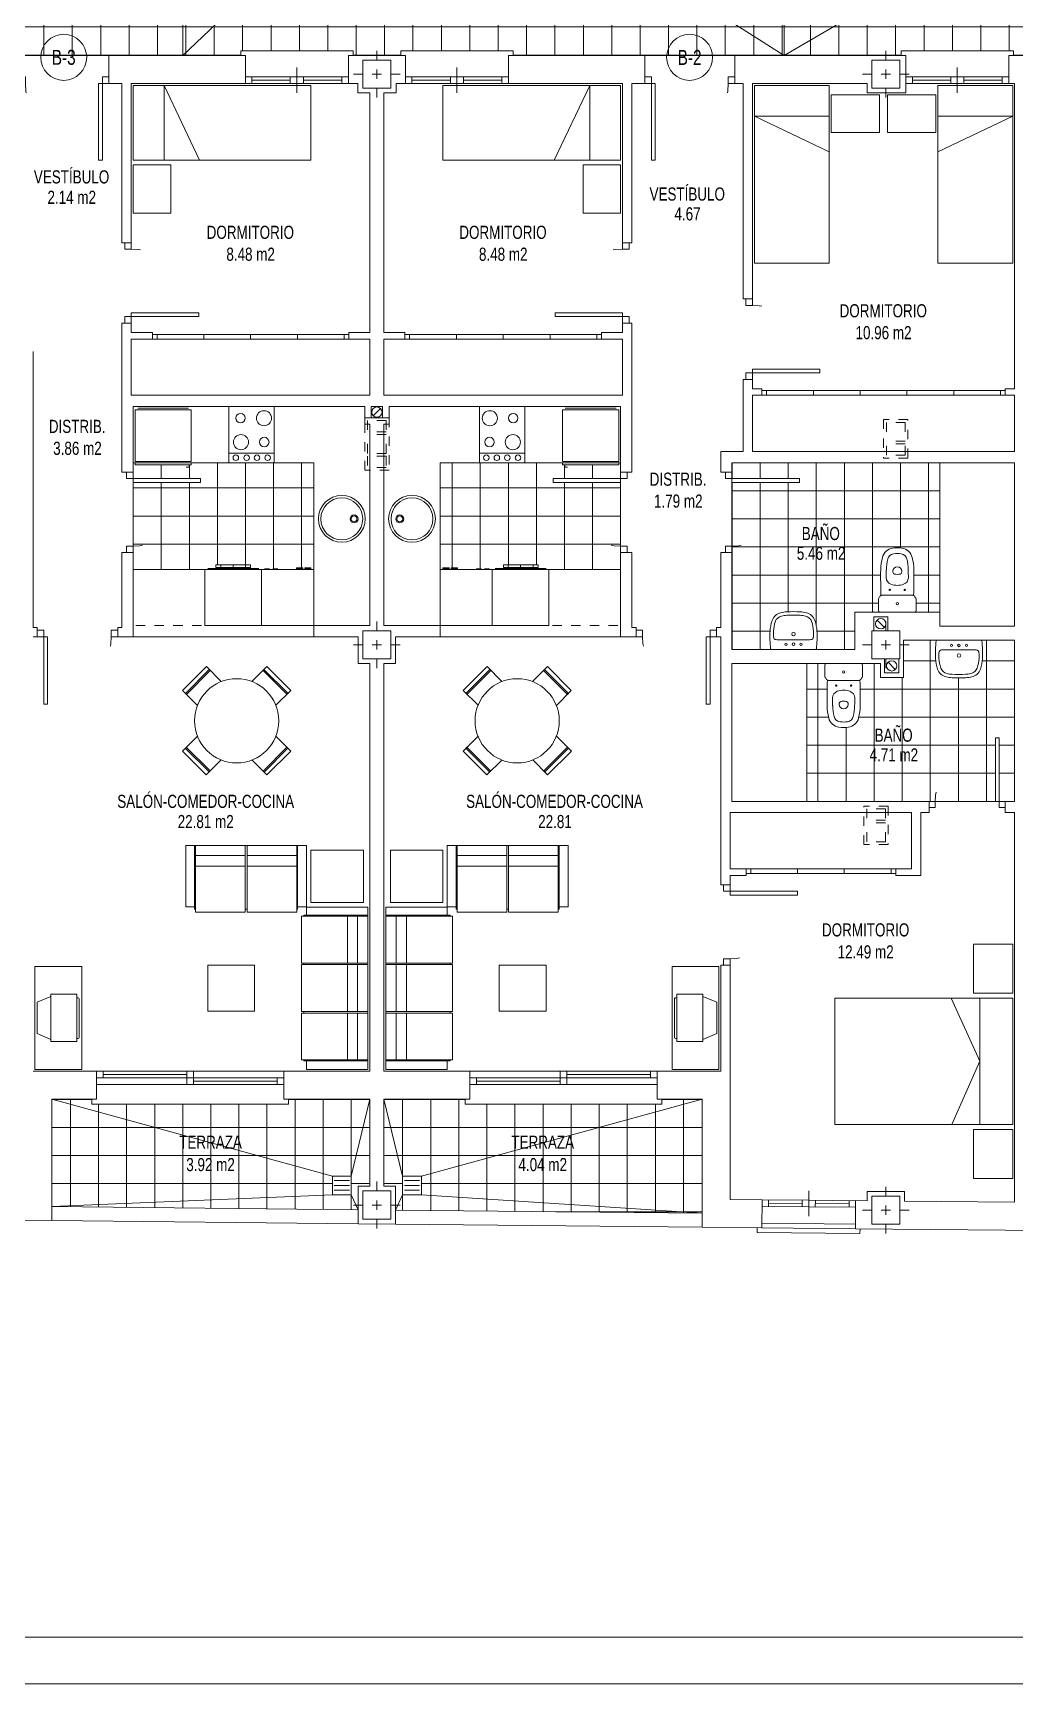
# Model space of a CAD drawing. Header units: millimetres. Extents: x 1426 to 1585, y -58 to 4.
# Drawn here: x 1437.71 to 1448.2, y -57.73 to -40.1 of the extents above; entities that cross this region are included whole.
import ezdxf
from ezdxf.enums import TextEntityAlignment as Align

# ---------------------------------------------------------------- set-up
doc = ezdxf.new("R2010")
doc.units = ezdxf.units.MM
doc.header["$LTSCALE"] = 0.35
for name, pattern in [('DASHDOT', [1, 0.5, -0.25, 0, -0.25]), ('HIDDEN', [0.375, 0.25, -0.125]), ('PUNTOS', [6.35, 0, -6.35])]:
    doc.linetypes.add(name, pattern=pattern)
doc.layers.get('0').update_dxf_attribs({"color": 5, "lineweight": 0})
for name, color, linetype, lineweight in [('BAJANTES', 9, 'Continuous', 0), ('BARRIDO_PUERTA', 251, 'PUNTOS', 0), ('CARPINTERIA', 4, 'Continuous', 0), ('COCINA', 7, 'Continuous', 0), ('ESCALERAS', 7, 'Continuous', 0), ('FORMATO', 7, 'Continuous', 0), ('GRAFISMOS', 8, 'DASHDOT', 0), ('MUEBLES', 7, 'Continuous', 0), ('MUROS', 1, 'Continuous', 0), ('OCULTO', 11, 'HIDDEN', 0), ('PENDIENTES', 250, 'Continuous', 0), ('PILARES', 7, 'Continuous', 0), ('SANITARIOS', 7, 'Continuous', 0), ('SOLERIA', 251, 'Continuous', 0), ('SUMIDEROS', 8, 'Continuous', 0), ('SUPERFICIES', 2, 'Continuous', 0), ('TEXTOS', 3, 'Continuous', 0)]:
    doc.layers.add(name, color=color, linetype=linetype, lineweight=lineweight)
doc.styles.add('SWIS721 Lt', font='swisscl.ttf')

# ---------------------------------------------------------------- blocks, each defined once
blk = doc.blocks.new('SHUNT 41x26 OCULTO')
at = {"layer": 'OCULTO'}
for p, q in [((0, 0.26), (0, 0)), ((0.41, 0.26), (0, 0.26)), ((0.03, 0.23), (0.03, 0.03)), ((0.03, 0.23), (0.23, 0.23)), ((0.23, 0.23), (0.23, 0.03)), ((0.38, 0.23), (0.26, 0.23)), ((0.26, 0.23), (0.26, 0.03)), ((0.38, 0.23), (0.38, 0.03)), ((0.41, 0.26), (0.41, 0)), ((0, 0), (0.41, 0)), ((0.03, 0.03), (0.23, 0.03)), ((0.38, 0.03), (0.26, 0.03))]:
    blk.add_line(p, q, dxfattribs=at)
blk = doc.blocks.new('SHUNT 56x21 OCULTO')
at = {"layer": 'OCULTO'}
for p, q in [((0, 0.26), (0, 0)), ((0.56, 0.26), (0, 0.26)), ((0.15, 0.23), (0.03, 0.23)), ((0.03, 0.23), (0.03, 0.03)), ((0.15, 0.23), (0.15, 0.03)), ((0.18, 0.23), (0.18, 0.03)), ((0.18, 0.23), (0.38, 0.23)), ((0.38, 0.23), (0.38, 0.03)), ((0.53, 0.23), (0.41, 0.23)), ((0.41, 0.23), (0.41, 0.03)), ((0.53, 0.23), (0.53, 0.03)), ((0.56, 0.26), (0.56, 0)), ((0, 0), (0.56, 0)), ((0.15, 0.03), (0.03, 0.03)), ((0.18, 0.03), (0.38, 0.03)), ((0.53, 0.03), (0.41, 0.03))]:
    blk.add_line(p, q, dxfattribs=at)
blk = doc.blocks.new('PILAR 30x30')
at = {"layer": 'GRAFISMOS', "ltscale": 0.5}
for p, q in [((0, 0.25), (0, -0.25)), ((0.25, 0), (-0.25, 0))]:
    blk.add_line(p, q, dxfattribs=at)
at = {"layer": 'PILARES'}
blk.add_lwpolyline([(0.15, -0.15), (0.15, 0.15), (-0.15, 0.15), (-0.15, -0.15)], close=True, dxfattribs=at)
blk = doc.blocks.new('SUMIDERO')
at = {"layer": 'SUMIDEROS'}
for p, q in [((0.1, 0.1), (-0.1, 0.1)), ((-0.1, -0.1), (-0.1, 0.1)), ((0.081, 0.052), (-0.081, 0.052)), ((0.081, 0), (-0.081, 0)), ((0.1, -0.1), (0.1, 0.1)), ((-0.1, -0.1), (0.1, -0.1)), ((0.081, -0.052), (-0.081, -0.052))]:
    blk.add_line(p, q, dxfattribs=at)
blk = doc.blocks.new('S LAVABO1')
at = {"layer": 'SANITARIOS'}
for p, q in [((0.296, 0), (-0.296, 0)), ((-0.207, -0.13), (0.207, -0.13))]:
    blk.add_line(p, q, dxfattribs=at)
for centre, radius in [((-0.1, -0.07), 0.015), ((0, -0.205), 0.023), ((0, -0.07), 0.0175), ((0.1, -0.07), 0.015)]:
    blk.add_circle(centre, radius, dxfattribs=at)
for centre, radius, start, end in [((-0.296, -0.01), 0.01, 90, 173.6262), ((0.296, -0.01), 0.01, 6.3738, 90), ((1.185, -0.175), 1.5, 173.6262, 182.693), ((1.186, -0.221), 1.454, 178.0234, 180.898), ((-0.227, -0.171), 0.04, 95.5937, 179.6995), ((-0.207, -0.38), 0.25, 90, 95.5937), ((0.207, -0.38), 0.25, 84.4063, 90), ((0.227, -0.171), 0.04, 0.3005, 84.4063), ((-1.186, -0.221), 1.454, 359.102, 1.9766), ((-1.185, -0.175), 1.5, 357.307, 6.3738), ((0.186, -0.222), 0.5, 182.693, 199.3406), ((-0.135, -0.335), 0.16, 199.3406, 257.4429), ((0.186, -0.222), 0.454, 182.693, 199.3406), ((-0.135, -0.335), 0.114, 199.3406, 257.4429), ((0.135, -0.335), 0.114, 282.5571, 340.6594), ((0.135, -0.335), 0.16, 282.5571, 340.6594), ((-0.186, -0.222), 0.454, 340.6594, 357.307), ((-0.186, -0.222), 0.5, 340.6594, 357.307), ((-0.061, -0.003), 0.5, 257.4429, 266.4982), ((-0.061, -0.003), 0.454, 257.4429, 266.4982), ((0, 0.995), 1.5, 266.4982, 273.5018), ((0, 0.995), 1.454, 266.4982, 273.5018), ((0.061, -0.003), 0.454, 273.5018, 282.5571), ((0.061, -0.003), 0.5, 273.5018, 282.5571)]:
    blk.add_arc(centre, radius, start, end, dxfattribs=at)
blk = doc.blocks.new('S INODORO1')
at = {"layer": 'SANITARIOS'}
for p, q in [((0.188, 0), (-0.188, 0)), ((-0.2, -0.018), (-0.2, -0.141)), ((-0.192, -0.157), (-0.188, -0.162)), ((0.192, -0.157), (0.188, -0.162)), ((0.2, -0.018), (0.2, -0.141)), ((-0.164, -0.18), (0.164, -0.18)), ((-0.047, -0.437), (-0.047, -0.424)), ((0.047, -0.437), (0.047, -0.424))]:
    blk.add_line(p, q, dxfattribs=at)
blk.add_lwpolyline([(0.118, -0.367, 0.314585), (0.068, -0.297)], format="xyb", dxfattribs=at)
for centre, radius in [((0, -0.09), 0.0135), ((0, -0.09), 0.0135), ((-0.08, -0.236), 0.0075), ((0.08, -0.236), 0.0075)]:
    blk.add_circle(centre, radius, dxfattribs=at)
for centre, radius, start, end in [((0.18, -0.018), 0.02, 0, 65.6901), ((-0.18, -0.018), 0.02, 114.3099, 180), ((-0.181, -0.141), 0.019, 180, 235.0628), ((-0.164, -0.155), 0.025, 196.2152, 246.6224), ((0.164, -0.155), 0.025, 293.3776, 343.7848), ((0.181, -0.141), 0.019, 304.9372, 0), ((5.322, -0.383), 5.5, 177.8638, 180.7095), ((-0.164, -0.155), 0.025, 246.6224, 270), ((-0.043, -0.368), 0.075, 109.984, 179.8352), ((0, -0.485), 0.2, 70.016, 109.984), ((0.164, -0.155), 0.025, 270, 293.3776), ((-5.322, -0.383), 5.5, 359.2905, 2.1362), ((0.373, -0.444), 0.55, 180.7095, 194.5395), ((5.322, -0.383), 5.44, 179.8352, 180.7095), ((0.373, -0.444), 0.49, 180.7095, 194.5395), ((-0.027, -0.424), 0.02, 99.7151, 180), ((0, -0.437), 0.047, 180, 270), ((0, -0.582), 0.18, 80.2849, 99.7151), ((0, -0.437), 0.047, 270, 0), ((0.027, -0.424), 0.02, 0, 80.2849), ((-0.373, -0.444), 0.49, 345.4605, 359.2905), ((-5.322, -0.383), 5.44, 359.2905, 0.1648), ((-0.373, -0.444), 0.55, 345.4605, 359.2905), ((-0.03, -0.549), 0.134, 194.5395, 261.1838), ((-0.03, -0.549), 0.074, 194.5395, 261.1838), ((0, -0.355), 0.33, 261.1838, 278.8162), ((0, -0.355), 0.27, 261.1838, 278.8162), ((0.03, -0.549), 0.074, 278.8162, 345.4605), ((0.03, -0.549), 0.134, 278.8162, 345.4605)]:
    blk.add_arc(centre, radius, start, end, dxfattribs=at)
blk = doc.blocks.new('bajante')
at = {"layer": 'BAJANTES'}
blk.add_line((-0.039, -0.039), (0.039, 0.039), dxfattribs=at)
blk.add_circle((0, 0), 0.055, dxfattribs=at)
blk = doc.blocks.new('A$C1EC020C7')
at = {"layer": 'MUEBLES'}
for p, q in [((0, 0.516), (0.401, 0.516)), ((0, 0), (0, 0.516)), ((0.401, 0.516), (0.401, 0)), ((0, 0), (0.401, 0))]:
    blk.add_line(p, q, dxfattribs=at)
blk = doc.blocks.new('PSO_012A')
at = {"color": 0, "linetype": 'ByBlock'}
for p, q in [((0.681, 0), (-0.681, 0)), ((-0.681, 0), (-0.681, -0.602)), ((-0.581, -0.625), (-0.581, 0)), ((-0.57, 0), (-0.57, -0.652)), ((-0.01, -0.652), (-0.01, 0)), ((0.01, -0.652), (0.01, 0)), ((0.57, 0), (0.57, -0.652)), ((0.581, 0), (0.581, -0.625)), ((0.681, -0.602), (0.681, 0)), ((-0.57, -0.099), (-0.01, -0.099)), ((0.01, -0.099), (0.57, -0.099)), ((-0.01, -0.202), (-0.57, -0.202)), ((0.01, -0.202), (0.57, -0.202)), ((-0.681, -0.602), (-0.581, -0.602)), ((-0.581, -0.625), (-0.574, -0.625)), ((-0.01, -0.625), (0.01, -0.625)), ((0.581, -0.625), (0.57, -0.625)), ((0.581, -0.602), (0.681, -0.602)), ((-0.57, -0.652), (-0.01, -0.652)), ((0.57, -0.652), (0.01, -0.652))]:
    blk.add_line(p, q, dxfattribs=at)
blk = doc.blocks.new('PSO_013A')
at = {"color": 0, "linetype": 'ByBlock'}
for p, q in [((-0.972, -0.602), (-0.972, 0)), ((-0.972, 0), (0.972, 0)), ((-0.873, 0), (-0.873, -0.602)), ((-0.862, -0.652), (-0.862, 0)), ((-0.301, -0.652), (-0.301, 0)), ((-0.282, -0.652), (-0.282, 0)), ((0.278, 0), (0.278, -0.652)), ((0.297, -0.652), (0.297, 0)), ((0.858, 0), (0.858, -0.652)), ((0.869, -0.602), (0.869, 0)), ((0.972, 0), (0.972, -0.602)), ((-0.301, -0.103), (-0.862, -0.103)), ((0.278, -0.103), (-0.282, -0.103)), ((0.858, -0.103), (0.297, -0.103)), ((-0.862, -0.202), (-0.301, -0.202)), ((-0.282, -0.202), (0.278, -0.202)), ((0.297, -0.202), (0.858, -0.202)), ((-0.873, -0.602), (-0.972, -0.602)), ((-0.873, -0.629), (-0.873, -0.606)), ((-0.873, -0.629), (-0.862, -0.629)), ((-0.282, -0.629), (-0.301, -0.629)), ((0.278, -0.629), (0.297, -0.629)), ((0.854, -0.629), (0.869, -0.629)), ((0.972, -0.602), (0.869, -0.602)), ((0.869, -0.629), (0.869, -0.606)), ((-0.301, -0.652), (-0.862, -0.652)), ((0.278, -0.652), (-0.282, -0.652)), ((0.858, -0.652), (0.297, -0.652))]:
    blk.add_line(p, q, dxfattribs=at)
blk = doc.blocks.new('C LAVAVAJILLAS')
at = {"layer": 'SANITARIOS'}
for p, q in [((-0.278, -0.6), (-0.278, 0)), ((-0.278, 0), (0.278, 0)), ((0.278, -0.6), (0.278, 0)), ((0.278, -0.6), (-0.278, -0.6)), ((-0.248, -0.605), (-0.196, -0.605)), ((-0.159, -0.605), (-0.107, -0.605)), ((0.093, -0.605), (0.161, -0.605)), ((0.093, -0.615), (0.093, -0.605)), ((0.161, -0.615), (0.093, -0.615)), ((0.161, -0.615), (0.161, -0.605)), ((0.249, -0.605), (0.182, -0.605)), ((0.182, -0.615), (0.182, -0.605)), ((0.182, -0.615), (0.249, -0.615)), ((0.249, -0.615), (0.249, -0.605))]:
    blk.add_line(p, q, dxfattribs=at)
blk = doc.blocks.new('C LAVADORA')
at = {"layer": 'SANITARIOS'}
for p, q in [((-0.303, 0), (-0.303, -0.6)), ((-0.303, 0), (0.303, 0)), ((0.303, 0), (0.303, -0.6)), ((0.303, -0.6), (-0.303, -0.6)), ((0.272, -0.61), (-0.272, -0.61)), ((-0.187, -0.618), (0.184, -0.618)), ((-0.187, -0.648), (-0.187, -0.618)), ((0.184, -0.648), (-0.187, -0.648)), ((-0.134, -0.618), (-0.134, -0.648)), ((0, -0.618), (0, -0.648)), ((0.131, -0.648), (0.131, -0.618)), ((0.184, -0.618), (0.184, -0.648))]:
    blk.add_line(p, q, dxfattribs=at)
blk.add_lwpolyline([(0.184, -0.648), (-0.187, -0.648), (-0.187, -0.618), (0.184, -0.618), (0.184, -0.648)], dxfattribs=at)
blk = doc.blocks.new('C FRIGORIFICO')
at = {"layer": 'COCINA'}
for p, q in [((0.62, -0.036), (0.02, -0.036)), ((0.02, -0.036), (0.02, -0.586)), ((0.592, -0.017), (0.049, -0.017)), ((0.62, -0.586), (0.62, -0.036)), ((0.02, -0.586), (0.62, -0.586)), ((0.62, -0.6), (0.02, -0.6)), ((0.02, -0.6), (0.02, -0.623)), ((0.02, -0.623), (0.62, -0.623)), ((0.597, -0.647), (0.567, -0.647)), ((0.597, -0.623), (0.597, -0.647)), ((0.62, -0.623), (0.62, -0.6))]:
    blk.add_line(p, q, dxfattribs=at)
blk = doc.blocks.new('C FREGADERO1')
at = {"layer": 'SANITARIOS'}
for centre, radius in [((0, -0.3), 0.25), ((0, -0.3), 0.224), ((0, -0.169), 0.0423), ((0, -0.169), 0.0315)]:
    blk.add_circle(centre, radius, dxfattribs=at)
blk = doc.blocks.new('C COCINA')
at = {"layer": 'COCINA'}
blk.add_line((0.242, -0.499), (-0.242, -0.499), dxfattribs=at)
blk.add_lwpolyline([(0.242, -0.6), (-0.242, -0.6), (-0.242, 0), (0.242, 0)], close=True, dxfattribs=at)
for centre, radius in [((-0.117, -0.124), 0.0504), ((0.133, -0.125), 0.0808), ((-0.113, -0.38), 0.0808), ((0.136, -0.379), 0.0504), ((-0.168, -0.547), 0.0297), ((-0.053, -0.547), 0.0297), ((0.058, -0.547), 0.0297), ((0.171, -0.547), 0.0297)]:
    blk.add_circle(centre, radius, dxfattribs=at)
blk = doc.blocks.new('A$C7B596D43')
at = {"layer": 'MUEBLES'}
for p, q in [((0, 1.499), (0, 1.9)), ((0.516, 1.9), (0, 1.9)), ((0.516, 1.499), (0.516, 1.9)), ((0.564, 1.499), (0.564, 1.9)), ((1.364, 1.9), (0.564, 1.9)), ((1.364, 0), (1.364, 1.9)), ((0, 1.499), (0.516, 1.499)), ((1.364, 1.57), (0.564, 1.57)), ((0.564, 1.19), (1.364, 1.57)), ((0.564, 1.499), (0.564, 0)), ((0.564, 0), (1.364, 0))]:
    blk.add_line(p, q, dxfattribs=at)
blk = doc.blocks.new('M TV')
at = {"layer": 'MUEBLES'}
for p, q in [((-0.252, -0.172), (-0.252, -0.45)), ((0.252, -0.172), (-0.252, -0.172)), ((-0.23, -0.172), (-0.168, -0.023)), ((0.168, -0.023), (-0.168, -0.023)), ((0.23, -0.172), (0.168, -0.023)), ((0.252, -0.45), (0.252, -0.172)), ((0.252, -0.45), (-0.252, -0.45)), ((0.205, -0.474), (-0.209, -0.474)), ((0.215, -0.45), (0.215, -0.464))]:
    blk.add_line(p, q, dxfattribs=at)
blk.add_lwpolyline([(-0.219, -0.464), (-0.219, -0.45)], dxfattribs=at)
for centre, start, end in [((-0.209, -0.464), 180, 270), ((0.205, -0.464), 270, 0)]:
    blk.add_arc(centre, 0.0101, start, end, dxfattribs=at)
blk = doc.blocks.new('M MESA o90')
at = {"layer": 'MUEBLES'}
for p, q in [((-0.18, 0.412), (-0.18, 0.638)), ((-0.18, 0.638), (0.18, 0.638)), ((-0.18, 0.58), (-0.18, 0.594)), ((-0.18, 0.594), (0.18, 0.594)), ((0.18, 0.58), (-0.18, 0.58)), ((0.18, 0.638), (0.18, 0.412)), ((-0.638, -0.178), (-0.638, 0.182)), ((-0.638, 0.182), (-0.412, 0.182)), ((-0.594, -0.178), (-0.594, 0.182)), ((-0.58, 0.182), (-0.58, -0.178)), ((0.638, 0.182), (0.412, 0.182)), ((0.58, 0.182), (0.58, -0.178)), ((0.594, -0.178), (0.594, 0.182)), ((0.638, -0.178), (0.638, 0.182)), ((-0.412, -0.178), (-0.638, -0.178)), ((-0.58, -0.178), (-0.594, -0.178)), ((0.412, -0.178), (0.638, -0.178)), ((0.58, -0.178), (0.594, -0.178)), ((-0.18, -0.638), (-0.18, -0.412)), ((0.18, -0.412), (0.18, -0.638)), ((-0.18, -0.58), (0.18, -0.58)), ((0.18, -0.594), (-0.18, -0.594)), ((0.18, -0.638), (-0.18, -0.638)), ((0.18, -0.58), (0.18, -0.594))]:
    blk.add_line(p, q, dxfattribs=at)
blk.add_circle((0, 0), 0.45, dxfattribs=at)
blk = doc.blocks.new('A$C70ED1BAF')
at = {"layer": 'MUEBLES'}
for p, q in [((0, 2.504), (0.42, 2.504)), ((0, 1.979), (0, 2.504)), ((0.42, 2.504), (0.42, 2.451)), ((0.42, 2.031), (0.42, 2.451)), ((0.053, 1.979), (0, 1.979)), ((0.42, 1.979), (0.053, 1.979)), ((0.42, 2.031), (0.42, 1.979)), ((0.053, 1.926), (0, 1.926)), ((0, 0.576), (0, 1.926)), ((0.053, 1.926), (1.9, 1.926)), ((0.352, 1.251), (0.651, 1.926)), ((0.352, 1.926), (0.352, 0.576)), ((1.9, 1.926), (1.9, 0.576)), ((0.656, 0.576), (0.352, 1.251)), ((0.053, 0.576), (0, 0.576)), ((1.9, 0.576), (0.053, 0.576)), ((0.053, 0.525), (0, 0.525)), ((0, 0), (0, 0.525)), ((0.053, 0.525), (0.42, 0.525)), ((0.42, 0.525), (0.42, 0.473)), ((0.42, 0.053), (0.42, 0.473)), ((0.42, 0), (0, 0)), ((0.42, 0.053), (0.42, 0))]:
    blk.add_line(p, q, dxfattribs=at)
blk = doc.blocks.new('A$C4B203B6D')
at = {"layer": 'MUEBLES'}
for p, q in [((1.499, 0.8), (0, 0.8)), ((0, 0.8), (0, 0)), ((1.19, 0.8), (1.57, 0)), ((1.499, 0.8), (1.9, 0.8)), ((1.57, 0), (1.57, 0.8)), ((1.9, 0), (1.9, 0.8)), ((0, 0), (1.9, 0))]:
    blk.add_line(p, q, dxfattribs=at)
blk = doc.blocks.new('C P072')
at = {"layer": 'BARRIDO_PUERTA'}
blk.add_arc((0.068, -0.001), 0.722, 0.0689, 86.658, dxfattribs=at)
at = {"layer": 'CARPINTERIA'}
for p, q in [((0.07, 0.72), (0.11, 0.72)), ((0.07, 0), (0.07, 0.72)), ((0.11, 0.72), (0.11, 0)), ((0, 0), (0.07, 0)), ((0.11, 0), (0.07, 0)), ((0.07, 0), (0.07, -0.07)), ((0.79, 0), (0.79, -0.07)), ((0.86, 0), (0.79, 0)), ((0.07, -0.07), (0, -0.07)), ((0.79, -0.07), (0.86, -0.07))]:
    blk.add_line(p, q, dxfattribs=at)
blk = doc.blocks.new('C VC200')
at = {"layer": 'CARPINTERIA'}
for p, q in [((2, 0), (0, 0)), ((0.07, 0), (0.07, -0.07)), ((0.965, 0), (0.965, -0.14)), ((1.035, 0), (1.035, -0.14)), ((2, -0.07), (0, -0.07)), ((2, -0.14), (0, -0.14)), ((0.965, -0.035), (0.07, -0.035)), ((1.93, -0.105), (1.035, -0.105)), ((1.93, -0.07), (1.93, -0.14)), ((-0.05, -0.35), (-0.05, -0.3)), ((2.05, -0.35), (-0.05, -0.35)), ((2.05, -0.3), (2.05, -0.35))]:
    blk.add_line(p, q, dxfattribs=at)
blk = doc.blocks.new('C P082')
at = {"layer": 'BARRIDO_PUERTA'}
blk.add_arc((0.07, 0), 0.82, 0, 87.204, dxfattribs=at)
at = {"layer": 'CARPINTERIA'}
for p, q in [((0.07, 0.819), (0.11, 0.819)), ((0.07, 0), (0.07, 0.819)), ((0.11, 0.819), (0.11, 0)), ((0, 0), (0.07, 0)), ((0.11, 0), (0.07, 0)), ((0.07, 0), (0.07, -0.07)), ((0.89, 0), (0.89, -0.07)), ((0.96, 0), (0.89, 0)), ((0.07, -0.07), (0, -0.07)), ((0.89, -0.07), (0.96, -0.07))]:
    blk.add_line(p, q, dxfattribs=at)
blk = doc.blocks.new('C VA100')
at = {"layer": 'CARPINTERIA'}
for p, q in [((0.5, 0), (0, 0)), ((0.07, 0), (0.07, -0.07)), ((0.43, 0), (0.43, -0.07)), ((0.5, -0.17), (0.5, 0.1)), ((1, 0), (0.5, 0)), ((0.57, 0), (0.57, -0.07)), ((0.93, 0), (0.93, -0.07)), ((0.5, -0.07), (0, -0.07)), ((0.43, -0.035), (0.07, -0.035)), ((1, -0.07), (0.5, -0.07)), ((0.93, -0.035), (0.57, -0.035)), ((-0.05, -0.35), (-0.05, -0.3)), ((1.05, -0.35), (-0.05, -0.35)), ((1.05, -0.3), (1.05, -0.35))]:
    blk.add_line(p, q, dxfattribs=at)
blk = doc.blocks.new('ARMARIO 4H')
at = {"layer": 'CARPINTERIA'}
for p, q in [((0, 0.05), (2.1, 0.05)), ((0, 0), (2.1, 0)), ((0.05, 0.05), (0.05, 0)), ((0.55, 0.05), (0.55, 0)), ((1.05, 0.05), (1.05, 0)), ((1.55, 0.05), (1.55, 0)), ((2.05, 0.05), (2.05, 0))]:
    blk.add_line(p, q, dxfattribs=at)
blk = doc.blocks.new('ARMARIO 5H')
at = {"layer": 'CARPINTERIA'}
for p, q in [((0, 0.05), (2.6, 0.05)), ((0, 0), (2.6, 0)), ((0.05, 0.05), (0.05, 0)), ((0.55, 0.05), (0.55, 0)), ((1.05, 0.05), (1.05, 0)), ((1.55, 0.05), (1.55, 0)), ((2.05, 0.05), (2.05, 0)), ((2.55, 0.05), (2.55, 0))]:
    blk.add_line(p, q, dxfattribs=at)
blk = doc.blocks.new('ARMARIO 3H')
at = {"layer": 'CARPINTERIA'}
for p, q in [((0, 0.05), (1.6, 0.05)), ((0, 0), (1.6, 0)), ((0.05, 0.05), (0.05, 0)), ((0.55, 0.05), (0.55, 0)), ((1.05, 0.05), (1.05, 0)), ((1.55, 0.05), (1.55, 0))]:
    blk.add_line(p, q, dxfattribs=at)
blk = doc.blocks.new('A$C26967853')
at = {"layer": 'CARPINTERIA'}
for p, q in [((1.2, 0.45), (0, 0.45)), ((0, 0.45), (0, 0.4)), ((1.2, 0.4), (1.2, 0.45)), ((0.6, 0.27), (0.6, 0)), ((0.6, 0.17), (0.05, 0.17)), ((0.6, 0.1), (0.05, 0.1)), ((0.12, 0.1), (0.12, 0.17)), ((0.53, 0.135), (0.12, 0.135)), ((0.53, 0.1), (0.53, 0.17)), ((1.15, 0.17), (0.6, 0.17)), ((1.15, 0.1), (0.6, 0.1)), ((0.67, 0.1), (0.67, 0.17)), ((1.08, 0.135), (0.67, 0.135)), ((1.08, 0.1), (1.08, 0.17))]:
    blk.add_line(p, q, dxfattribs=at)

msp = doc.modelspace()

# ---------------------------------------------------------------- hatches: boundary and pattern name
at = {"layer": 'SOLERIA'}
h = msp.add_hatch(dxfattribs=at)
h.set_pattern_fill('ANSI37', color=256, scale=2.4267, angle=45, style=0)
h.set_pattern_definition([(90, (1449.35593, -40.63548), (-0.3033375, 6e-17), []), (180, (1449.35593, -40.63548), (-6e-17, -0.3033375), [])])
h.paths.add_polyline_path([(1434.543, -39.135), (1439.912, -39.135), (1439.912, -38.585), (1440.312, -38.585), (1440.312, -36.485), (1443.912, -36.485), (1443.912, -37.945), (1445.962, -37.945), (1445.962, -36.085), (1447.612, -36.085), (1447.612, -36.485), (1453.419, -36.485), (1453.419, -36.085), (1453.589, -36.085), (1453.589, -36.575), (1453.629, -36.575), (1453.629, -36.085), (1454.799, -36.085), (1454.799, -36.575), (1454.839, -36.575), (1454.839, -36.085), (1455.689, -36.085), (1455.689, -36.485), (1457.963, -36.485), (1457.963, -38.585), (1459.513, -38.585), (1459.513, -39.045), (1460.613, -39.045), (1460.613, -36.485), (1464.213, -36.485), (1464.213, -38.585), (1464.613, -38.585), (1464.613, -39.135), (1468.525, -39.135), (1468.525, -40.335), (1468.285, -40.335), (1468.285, -40.285), (1467.385, -40.285), (1467.385, -40.335), (1464.593, -40.335), (1464.593, -40.285), (1463.393, -40.285), (1463.393, -40.335), (1462.882, -40.335), (1462.882, -40.285), (1461.682, -40.285), (1461.682, -40.335), (1457.536, -40.335), (1457.536, -40.285), (1456.336, -40.285), (1456.336, -40.335), (1453.718, -40.335), (1453.718, -40.285), (1452.518, -40.285), (1452.518, -40.335), (1452.007, -40.335), (1452.007, -40.285), (1450.807, -40.285), (1450.807, -40.335), (1450.212, -40.335), (1450.212, -40.565), (1450.142, -40.565), (1450.142, -40.635), (1448.57, -40.635), (1448.57, -40.565), (1448.5, -40.565), (1448.5, -40.335), (1448.188, -40.335), (1448.188, -40.285), (1446.988, -40.285), (1446.988, -40.335), (1442.842, -40.335), (1442.842, -40.285), (1441.642, -40.285), (1441.642, -40.335), (1441.132, -40.335), (1441.132, -40.285), (1439.932, -40.285), (1439.932, -40.335), (1437.14, -40.335), (1437.14, -40.285), (1436.24, -40.285), (1436.24, -40.335), (1434.543, -40.335)])
h.paths.add_polyline_path([(1448.562, -37.135), (1455.963, -37.135), (1455.963, -38.685), (1448.562, -38.685)], flags=16)
h.paths.add_polyline_path([(1441.212, -37.135), (1442.912, -37.135), (1442.912, -38.535), (1441.212, -38.535)], flags=16)
h.paths.add_polyline_path([(1461.613, -37.135), (1463.313, -37.135), (1463.313, -38.535), (1461.613, -38.535)], flags=16)
h = msp.add_hatch(dxfattribs=at)
h.set_pattern_fill('ANSI37', color=256, scale=2.4, angle=45, style=0)
h.set_pattern_definition([(90, (1438.78306, -45.25464), (-0.3, 6e-17), []), (180, (1438.78306, -45.25464), (-6e-17, -0.3), [])])
h.paths.add_polyline_path([(1440.712, -44.685), (1439.403, -44.685), (1439.403, -44.708), (1438.803, -44.708), (1438.803, -44.685), (1438.783, -44.685), (1438.783, -44.785), (1438.783, -44.785), (1438.783, -44.855), (1439.503, -44.855), (1439.503, -44.895, -0.396883), (1438.783, -45.575), (1438.783, -45.645), (1438.783, -45.645), (1438.783, -45.824), (1440.712, -45.824)])
h.paths.add_polyline_path([(1440.037, -45.776), (1440.037, -45.806), (1439.666, -45.806), (1439.666, -45.776)], flags=16)
h.paths.add_polyline_path([(1440.527, -45.809), (1440.594, -45.809), (1440.594, -45.818), (1440.527, -45.818)], flags=16)
h.paths.add_polyline_path([(1440.616, -45.809), (1440.683, -45.809), (1440.683, -45.818), (1440.616, -45.818)], flags=16)
h.paths.add_polyline_path([(1439.503, -44.895), (1438.783, -44.895), (1438.783, -45.575, 0.396883)], flags=17)
h = msp.add_hatch(dxfattribs=at)
h.set_pattern_fill('ANSI37', color=256, scale=2.4, angle=45, style=0)
h.set_pattern_definition([(90, (1443.99145, -45.25464), (0.3, 6e-17), []), (7e-15, (1443.99145, -45.25464), (6e-17, -0.3), [])])
h.paths.add_polyline_path([(1442.062, -44.685), (1443.372, -44.685), (1443.372, -44.708), (1443.972, -44.708), (1443.972, -44.685), (1443.991, -44.685), (1443.991, -44.785), (1443.991, -44.785), (1443.991, -44.855), (1443.271, -44.855), (1443.271, -44.895, 0.396883), (1443.991, -45.575), (1443.991, -45.645), (1443.991, -45.645), (1443.991, -45.824), (1442.062, -45.824)])
h.paths.add_polyline_path([(1442.738, -45.776), (1442.738, -45.806), (1443.108, -45.806), (1443.108, -45.776)], flags=16)
h.paths.add_polyline_path([(1442.248, -45.809), (1442.18, -45.809), (1442.18, -45.818), (1442.248, -45.818)], flags=16)
h.paths.add_polyline_path([(1442.159, -45.809), (1442.092, -45.809), (1442.092, -45.818), (1442.159, -45.818)], flags=16)
h.paths.add_polyline_path([(1443.271, -44.895), (1443.991, -44.895), (1443.991, -45.575, -0.396883)], flags=17)
h = msp.add_hatch(dxfattribs=at)
h.set_pattern_fill('ANSI37', color=256, scale=2.4, angle=45, style=0)
h.set_pattern_definition([(90, (1445.18144, -44.68547), (-0.3, 6e-17), []), (180, (1445.18144, -44.68547), (-6e-17, -0.3), [])])
h.paths.add_polyline_path([(1447.4, -44.685), (1445.181, -44.685), (1445.181, -44.785), (1445.181, -44.855), (1445.901, -44.855), (1445.901, -44.895, -0.396883), (1445.181, -45.575), (1445.181, -45.645), (1445.181, -46.68), (1445.601, -46.68, -0.381994), (1445.593, -46.673, -0.039582), (1445.587, -46.483, -0.072767), (1445.609, -46.369, -0.259094), (1445.702, -46.287, -0.039532), (1445.765, -46.278, -0.030568), (1445.911, -46.278, -0.039532), (1445.974, -46.287, -0.259094), (1446.067, -46.369, -0.072767), (1446.089, -46.483, -0.039582), (1446.083, -46.673, -0.381994), (1446.075, -46.68), (1446.495, -46.68), (1446.495, -46.28), (1446.759, -46.28, -0.294743), (1446.747, -46.261), (1446.747, -46.139, -0.244989), (1446.755, -46.123), (1446.759, -46.118, -0.223559), (1446.773, -46.102, -0.012417), (1446.77, -45.829, -0.060418), (1446.787, -45.697, -0.299274), (1446.897, -45.599, -0.077088), (1446.998, -45.599, -0.299274), (1447.107, -45.697, -0.060418), (1447.124, -45.829, -0.012417), (1447.121, -46.102, -0.223559), (1447.135, -46.118), (1447.139, -46.123, -0.244989), (1447.147, -46.139), (1447.147, -46.261, -0.294743), (1447.135, -46.28), (1447.4, -46.28)])
h.paths.add_polyline_path([(1445.901, -44.895), (1445.181, -44.895), (1445.181, -45.575, 0.396883)], flags=17)
h = msp.add_hatch(dxfattribs=at)
h.set_pattern_fill('ANSI37', color=256, scale=2.4, angle=45, style=0)
h.set_pattern_definition([(90, (1448.1996, -48.30308), (-0.3, 6e-17), []), (180, (1448.1996, -48.30308), (-6e-17, -0.3), [])])
h.paths.add_polyline_path([(1447.996, -47.622), (1448.033, -47.622), (1448.033, -48.303), (1448.1, -48.303), (1448.2, -48.303), (1448.2, -46.58), (1447.843, -46.58, -0.381994), (1447.851, -46.587, -0.039582), (1447.857, -46.776, -0.072767), (1447.835, -46.89, -0.259094), (1447.742, -46.973, -0.039532), (1447.679, -46.981, -0.030568), (1447.533, -46.981, -0.039532), (1447.47, -46.973, -0.259094), (1447.377, -46.89, -0.072767), (1447.355, -46.776, -0.039582), (1447.361, -46.587, -0.381994), (1447.369, -46.58), (1447.012, -46.58), (1447.012, -46.98), (1446.767, -46.98), (1446.767, -46.83), (1446.563, -46.83, -0.294743), (1446.574, -46.848), (1446.574, -46.971, -0.244989), (1446.566, -46.986), (1446.562, -46.992, -0.223559), (1446.548, -47.008, -0.012417), (1446.552, -47.281, -0.060418), (1446.534, -47.412, -0.299274), (1446.425, -47.511, -0.077088), (1446.324, -47.511, -0.299274), (1446.215, -47.412, -0.060418), (1446.197, -47.281, -0.012417), (1446.2, -47.008, -0.223559), (1446.186, -46.992), (1446.182, -46.986, -0.244989), (1446.174, -46.971), (1446.174, -46.848, -0.294743), (1446.186, -46.83), (1445.981, -46.83), (1445.981, -48.303), (1446.75, -48.303), (1447.286, -48.303), (1447.353, -48.303, -0.396883)])
h.paths.add_polyline_path([(1447.996, -47.622, 0.396883), (1447.353, -48.303), (1447.996, -48.303)])
at = {"layer": 'SOLERIA', "linetype": 'Continuous'}
h = msp.add_hatch(dxfattribs=at)
h.set_pattern_fill('ANSI37', color=256, scale=2.4, angle=45, style=0)
h.set_pattern_definition([(90, (1439.61265, -51.48546), (-0.3, 6e-17), []), (180, (1439.61265, -51.48546), (-6e-17, -0.3), [])])
h.paths.add_polyline_path([(1441.312, -51.485), (1441.112, -52.304), (1441.112, -52.504), (1441.164, -52.614), (1441.187, -52.614), (1441.187, -52.414), (1441.312, -52.414)])
h.paths.add_polyline_path([(1441.312, -51.485), (1440.443, -51.485), (1440.443, -51.535), (1438.343, -51.535), (1438.343, -51.485), (1437.913, -51.485), (1440.912, -52.304), (1441.112, -52.304)])
h.paths.add_polyline_path([(1440.912, -52.304), (1437.913, -51.485), (1437.913, -52.631), (1440.912, -52.504)])
h.paths.add_polyline_path([(1441.112, -52.504), (1440.912, -52.504), (1437.913, -52.631), (1441.187, -52.664)])
h = msp.add_hatch(dxfattribs=at)
h.set_pattern_fill('ANSI37', color=256, scale=2.4, angle=45, style=0)
h.set_pattern_definition([(90, (1443.16185, -51.48546), (-0.3, 6e-17), []), (180, (1443.16185, -51.48546), (-6e-17, -0.3), [])])
h.paths.add_polyline_path([(1444.861, -51.485), (1441.862, -52.304), (1441.862, -52.504), (1444.861, -52.701)])
h.paths.add_polyline_path([(1441.862, -52.504), (1441.662, -52.504), (1441.587, -52.668), (1444.861, -52.701)])
h.paths.add_polyline_path([(1441.462, -51.485), (1441.462, -52.414), (1441.587, -52.414), (1441.587, -52.614), (1441.612, -52.614), (1441.662, -52.504), (1441.662, -52.304)])
h.paths.add_polyline_path([(1444.861, -51.485), (1444.431, -51.485), (1444.431, -51.535), (1442.331, -51.535), (1442.331, -51.485), (1441.462, -51.485), (1441.662, -52.304), (1441.862, -52.304)])

# ---------------------------------------------------------------- linework, layer by layer
at = {"layer": 'COCINA'}
for p, q in [((1438.783, -44.685), (1440.712, -44.685)), ((1440.712, -44.685), (1440.712, -45.824)), ((1442.062, -44.685), (1442.062, -45.824)), ((1443.991, -44.685), (1442.062, -44.685)), ((1438.783, -45.824), (1440.712, -45.824)), ((1439.55, -46.424), (1439.55, -45.824)), ((1443.991, -45.824), (1442.062, -45.824)), ((1443.224, -46.424), (1443.224, -45.824))]:
    msp.add_line(p, q, dxfattribs=at)
at = {"layer": 'ESCALERAS'}
for p, q in [((1441.327, -44.085), (1441.327, -44.205)), ((1441.447, -44.085), (1441.447, -44.205)), ((1440.712, -46.544), (1438.783, -46.544)), ((1442.062, -46.544), (1443.991, -46.544)), ((1441.187, -52.664), (1437.913, -52.631)), ((1444.861, -52.701), (1441.587, -52.668)), ((1441.187, -52.814), (1437.913, -52.781)), ((1444.861, -52.851), (1441.587, -52.818)), ((1445.499, -52.858), (1446.499, -52.868)), ((1445.5, -52.808), (1446.5, -52.818))]:
    msp.add_line(p, q, dxfattribs=at)
at = {"layer": 'ESCALERAS', "lineweight": 0}
for p, q in [((1441.447, -44.085), (1441.327, -44.085)), ((1441.447, -44.205), (1441.327, -44.205))]:
    msp.add_line(p, q, dxfattribs=at)
at = {"layer": 'ESCALERAS'}
for points in [[(1446.695, -46.33), (1446.695, -46.48), (1446.845, -46.48), (1446.845, -46.33)], [(1446.812, -46.78), (1446.812, -46.93), (1446.962, -46.93), (1446.962, -46.78)]]:
    msp.add_lwpolyline(points, close=True, dxfattribs=at)
at = {"layer": 'FORMATO'}
msp.add_lwpolyline([(1478.459, -28.03), (1478.459, -57.73), (1425.959, -57.73), (1425.959, -28.03)], close=True, dxfattribs=at)
at = {"layer": 'FORMATO', "color": 1}
msp.add_lwpolyline([(1477.959, -28.53), (1477.959, -57.23), (1426.459, -57.23), (1426.459, -28.53)], close=True, dxfattribs=at)
at = {"layer": 'MUEBLES'}
for points in [[(1440.683, -49.382), (1440.683, -48.822), (1441.244, -48.822), (1441.244, -49.382)], [(1442.091, -49.382), (1442.091, -48.822), (1441.531, -48.822), (1441.531, -49.382)], [(1438.233, -50.065), (1437.733, -50.065), (1437.733, -51.165), (1438.233, -51.165)], [(1440.081, -50.051), (1439.581, -50.051), (1439.581, -50.542), (1440.081, -50.542)], [(1442.694, -50.051), (1443.194, -50.051), (1443.194, -50.542), (1442.694, -50.542)], [(1444.541, -50.065), (1445.041, -50.065), (1445.041, -51.165), (1444.541, -51.165)]]:
    msp.add_lwpolyline(points, close=True, dxfattribs=at)
at = {"layer": 'MUROS', "lineweight": 0}
for p, q in [((1438.524, -40.335), (1439.982, -40.335)), ((1438.524, -40.635), (1438.524, -40.335)), ((1441.082, -40.335), (1441.692, -40.335)), ((1444.251, -40.335), (1442.792, -40.335)), ((1444.251, -40.635), (1444.251, -40.335)), ((1445.211, -40.335), (1447.038, -40.335)), ((1447.038, -40.735), (1447.038, -40.335)), ((1448.138, -40.335), (1448.5, -40.335)), ((1448.138, -40.635), (1448.138, -40.335)), ((1438.663, -40.635), (1438.524, -40.635)), ((1438.663, -40.635), (1438.663, -42.335)), ((1439.982, -40.635), (1438.763, -40.635)), ((1438.763, -40.635), (1438.763, -42.335)), ((1441.082, -40.635), (1441.183, -40.635)), ((1441.183, -40.735), (1441.312, -40.735)), ((1441.312, -40.735), (1441.312, -43.295)), ((1441.592, -40.735), (1441.462, -40.735)), ((1441.462, -40.735), (1441.462, -43.295)), ((1441.692, -40.635), (1441.592, -40.635)), ((1442.792, -40.635), (1444.011, -40.635)), ((1444.011, -40.635), (1444.011, -42.335)), ((1444.111, -40.635), (1444.251, -40.635)), ((1444.111, -40.635), (1444.111, -42.335)), ((1445.211, -40.635), (1445.3, -40.635)), ((1445.3, -40.635), (1445.3, -42.935)), ((1445.4, -40.635), (1445.4, -42.935)), ((1445.4, -40.635), (1446.625, -40.635)), ((1446.625, -40.635), (1446.625, -40.735)), ((1446.625, -40.735), (1447.038, -40.735)), ((1448.138, -40.635), (1448.2, -40.635)), ((1448.2, -40.635), (1448.2, -43.895)), ((1438.663, -43.195), (1438.663, -44.785)), ((1438.763, -43.195), (1438.763, -43.295)), ((1444.011, -43.195), (1444.011, -43.295)), ((1444.111, -43.195), (1444.111, -44.785)), ((1438.988, -43.295), (1438.763, -43.295)), ((1438.988, -43.365), (1438.763, -43.365)), ((1438.763, -43.365), (1438.763, -43.965)), ((1438.988, -43.365), (1438.988, -43.295)), ((1441.088, -43.365), (1441.088, -43.295)), ((1441.088, -43.295), (1441.312, -43.295)), ((1441.088, -43.365), (1441.312, -43.365)), ((1441.312, -43.365), (1441.312, -43.965)), ((1441.687, -43.295), (1441.462, -43.295)), ((1441.687, -43.365), (1441.462, -43.365)), ((1441.462, -43.365), (1441.462, -43.965)), ((1441.687, -43.365), (1441.687, -43.295)), ((1443.787, -43.365), (1443.787, -43.295)), ((1443.787, -43.295), (1444.011, -43.295)), ((1443.787, -43.365), (1444.011, -43.365)), ((1444.011, -43.365), (1444.011, -43.965)), ((1437.713, -46.444), (1437.713, -43.497)), ((1445.3, -43.795), (1445.3, -44.565)), ((1445.4, -43.795), (1445.4, -43.895)), ((1445.5, -43.895), (1445.4, -43.895)), ((1445.5, -43.965), (1445.5, -43.895)), ((1448.1, -43.965), (1448.1, -43.895)), ((1448.1, -43.895), (1448.2, -43.895)), ((1438.763, -43.965), (1441.312, -43.965)), ((1438.783, -44.085), (1438.783, -44.785)), ((1438.783, -44.085), (1441.257, -44.085)), ((1444.011, -43.965), (1441.462, -43.965)), ((1443.991, -44.085), (1441.517, -44.085)), ((1443.991, -44.085), (1443.991, -44.785)), ((1445.5, -43.965), (1445.4, -43.965)), ((1445.4, -43.965), (1445.4, -44.565)), ((1448.1, -43.965), (1448.2, -43.965)), ((1448.2, -43.965), (1448.2, -44.565)), ((1441.312, -44.275), (1441.312, -46.424)), ((1441.462, -44.275), (1441.462, -46.424)), ((1445.061, -44.565), (1445.061, -44.785)), ((1445.061, -44.565), (1445.3, -44.565)), ((1445.4, -44.565), (1448.2, -44.565)), ((1445.181, -44.685), (1445.181, -44.785)), ((1445.181, -44.685), (1448.2, -44.685)), ((1448.2, -44.685), (1448.2, -46.43)), ((1438.663, -45.645), (1438.663, -46.444)), ((1438.783, -45.645), (1438.783, -46.544)), ((1443.991, -45.645), (1443.991, -46.544)), ((1444.111, -45.645), (1444.111, -46.444)), ((1445.061, -45.645), (1445.061, -46.444)), ((1445.181, -45.645), (1445.181, -46.68)), ((1437.758, -46.444), (1437.713, -46.444)), ((1437.758, -46.544), (1437.713, -46.544)), ((1437.758, -46.544), (1437.758, -46.444)), ((1438.618, -46.544), (1438.618, -46.444)), ((1438.663, -46.444), (1438.618, -46.444)), ((1440.712, -46.424), (1440.712, -46.544)), ((1440.712, -46.424), (1441.312, -46.424)), ((1440.712, -46.544), (1441.187, -46.544)), ((1442.062, -46.424), (1441.462, -46.424)), ((1442.062, -46.544), (1441.587, -46.544)), ((1442.062, -46.424), (1442.062, -46.544)), ((1444.111, -46.444), (1444.156, -46.444)), ((1444.156, -46.544), (1444.156, -46.444)), ((1445.016, -46.444), (1445.061, -46.444)), ((1445.016, -46.544), (1445.016, -46.444)), ((1445.016, -46.544), (1445.061, -46.544)), ((1445.061, -46.544), (1445.061, -48.423)), ((1448.2, -46.58), (1448.2, -48.303)), ((1441.312, -46.83), (1441.312, -51.185)), ((1441.462, -46.83), (1441.462, -51.185)), ((1445.181, -46.83), (1445.181, -48.303)), ((1447.286, -48.303), (1445.181, -48.303)), ((1446.75, -48.303), (1445.181, -48.303)), ((1448.2, -48.303), (1448.1, -48.303)), ((1445.061, -48.423), (1445.061, -49.193)), ((1447.1, -48.423), (1445.161, -48.423)), ((1445.161, -48.423), (1445.161, -49.023)), ((1447.286, -48.423), (1447.2, -48.423)), ((1448.2, -48.423), (1448.1, -48.423)), ((1448.2, -48.423), (1448.2, -52.584)), ((1445.161, -49.093), (1445.331, -49.093)), ((1445.161, -49.093), (1445.161, -49.193)), ((1447.2, -49.093), (1446.931, -49.093)), ((1445.061, -50.053), (1445.061, -51.185)), ((1445.161, -52.554), (1445.161, -50.053)), ((1437.913, -52.781), (1437.913, -51.485)), ((1445.161, -52.554), (1445.502, -52.558)), ((1445.499, -52.857), (1445.502, -52.558)), ((1446.499, -52.867), (1446.502, -52.567)), ((1446.625, -52.568), (1446.502, -52.567)), ((1448.2, -52.584), (1447.025, -52.572)), ((1437.913, -52.781), (1437.274, -52.774)), ((1445.499, -52.857), (1444.861, -52.851)), ((1448.5, -52.887), (1446.499, -52.867))]:
    msp.add_line(p, q, dxfattribs=at)
at = {"layer": 'MUROS'}
for p, q in [((1439.982, -40.635), (1439.982, -40.335)), ((1441.082, -40.635), (1441.082, -40.335)), ((1441.692, -40.635), (1441.692, -40.335)), ((1442.792, -40.635), (1442.792, -40.335)), ((1445.211, -40.335), (1445.211, -40.635)), ((1441.183, -40.735), (1441.183, -40.635)), ((1441.592, -40.735), (1441.592, -40.635)), ((1438.763, -42.335), (1438.663, -42.335)), ((1438.763, -42.335), (1438.663, -42.335)), ((1444.011, -42.335), (1444.111, -42.335)), ((1444.011, -42.335), (1444.111, -42.335)), ((1445.3, -42.935), (1445.4, -42.935)), ((1438.763, -43.195), (1438.663, -43.195)), ((1438.763, -43.195), (1438.663, -43.195)), ((1444.011, -43.195), (1444.111, -43.195)), ((1444.011, -43.195), (1444.111, -43.195)), ((1445.3, -43.795), (1445.4, -43.795)), ((1441.257, -44.275), (1441.257, -44.085)), ((1441.517, -44.275), (1441.517, -44.085)), ((1441.312, -44.275), (1441.257, -44.275)), ((1441.462, -44.275), (1441.517, -44.275)), ((1438.783, -44.785), (1438.663, -44.785)), ((1443.991, -44.785), (1444.111, -44.785)), ((1445.061, -44.785), (1445.181, -44.785)), ((1445.061, -44.785), (1445.181, -44.785)), ((1438.783, -45.645), (1438.663, -45.645)), ((1443.991, -45.645), (1444.111, -45.645)), ((1445.061, -45.645), (1445.181, -45.645)), ((1447.4, -46.28), (1446.495, -46.28)), ((1446.495, -46.68), (1446.495, -46.28)), ((1446.83, -46.28), (1447.4, -46.28)), ((1447.4, -46.43), (1447.4, -46.28)), ((1438.783, -46.544), (1438.618, -46.544)), ((1441.187, -46.83), (1441.187, -46.544)), ((1441.587, -46.83), (1441.587, -46.544)), ((1443.991, -46.544), (1444.156, -46.544)), ((1447.4, -46.43), (1448.2, -46.43)), ((1446.495, -46.68), (1445.181, -46.68)), ((1447.012, -46.58), (1448.2, -46.58)), ((1447.012, -46.98), (1447.012, -46.58)), ((1441.312, -46.83), (1441.187, -46.83)), ((1441.462, -46.83), (1441.587, -46.83)), ((1446.767, -46.83), (1445.181, -46.83)), ((1446.767, -46.98), (1446.767, -46.83)), ((1447.012, -46.98), (1446.767, -46.98)), ((1447.286, -48.423), (1447.286, -48.303)), ((1448.1, -48.303), (1448.1, -48.423)), ((1447.1, -48.423), (1447.1, -49.023)), ((1447.2, -48.423), (1447.2, -49.093)), ((1445.161, -49.023), (1445.331, -49.023)), ((1445.331, -49.023), (1445.331, -49.093)), ((1446.931, -49.023), (1446.931, -49.093)), ((1447.1, -49.023), (1446.931, -49.023)), ((1445.061, -49.193), (1445.161, -49.193)), ((1445.061, -50.053), (1445.161, -50.053)), ((1437.713, -51.185), (1438.393, -51.185)), ((1438.393, -51.185), (1438.393, -51.485)), ((1440.393, -51.185), (1441.312, -51.185)), ((1440.393, -51.185), (1440.393, -51.485)), ((1442.381, -51.185), (1441.462, -51.185)), ((1442.381, -51.185), (1442.381, -51.485)), ((1444.381, -51.185), (1444.381, -51.485)), ((1445.061, -51.185), (1444.381, -51.185)), ((1437.913, -51.485), (1438.393, -51.485)), ((1441.312, -51.485), (1440.393, -51.485)), ((1441.312, -51.485), (1441.312, -52.414)), ((1442.381, -51.485), (1441.462, -51.485)), ((1441.462, -51.485), (1441.462, -52.414)), ((1444.861, -51.485), (1444.381, -51.485)), ((1444.861, -52.851), (1444.861, -51.485)), ((1446.625, -52.569), (1446.625, -52.469)), ((1446.625, -52.469), (1447.025, -52.469)), ((1447.025, -52.469), (1447.025, -52.572))]:
    msp.add_line(p, q, dxfattribs=at)
msp.add_lwpolyline([(1441.462, -52.414), (1441.587, -52.414), (1441.587, -52.818), (1441.187, -52.814), (1441.187, -52.414), (1441.312, -52.414)], dxfattribs=at)
at = {"layer": 'OCULTO'}
for p, q in [((1440.712, -46.424), (1438.783, -46.424)), ((1442.062, -46.424), (1443.991, -46.424))]:
    msp.add_line(p, q, dxfattribs=at)
at = {"layer": 'PENDIENTES'}
for p, q in [((1445.737, -37.945), (1445.737, -40.335)), ((1441.212, -38.535), (1439.312, -40.335)), ((1445.737, -40.335), (1442.912, -38.535)), ((1448.562, -38.685), (1445.737, -40.335)), ((1439.312, -39.135), (1439.312, -40.335)), ((1437.913, -51.485), (1440.912, -52.304)), ((1441.112, -52.304), (1441.312, -51.485)), ((1441.662, -52.304), (1441.462, -51.485)), ((1444.861, -51.485), (1441.862, -52.304)), ((1440.912, -52.504), (1437.913, -52.631)), ((1441.112, -52.504), (1441.187, -52.664)), ((1441.662, -52.504), (1441.587, -52.668)), ((1441.862, -52.504), (1444.861, -52.701))]:
    msp.add_line(p, q, dxfattribs=at)
at = {"layer": 'SANITARIOS'}
for p, q in [((1447.4, -44.685), (1447.4, -46.28)), ((1445.981, -46.83), (1445.981, -48.303))]:
    msp.add_line(p, q, dxfattribs=at)
at = {"layer": 'SOLERIA'}
for p, q in [((1437.564, -40.335), (1438.524, -40.335)), ((1444.251, -40.335), (1445.211, -40.335)), ((1438.783, -44.785), (1438.783, -45.645)), ((1443.991, -44.785), (1443.991, -45.645)), ((1445.181, -44.785), (1445.181, -45.645)), ((1447.286, -48.303), (1448.1, -48.303))]:
    msp.add_line(p, q, dxfattribs=at)
at = {"layer": 'TEXTOS', "color": 7}
for centre in [(1438.041, -40.355), (1444.728, -40.355)]:
    msp.add_circle(centre, 0.246, dxfattribs=at)

# ---------------------------------------------------------------- block references
at = {"layer": 'BAJANTES', "xscale": -1}
for p, rotation in [((1441.387, -44.145), 90), ((1441.387, -44.145), 90), ((1446.77, -46.405), 180), ((1446.887, -46.855), 180)]:
    msp.add_blockref('bajante', p, dxfattribs=dict(at, rotation=rotation))
at = {"layer": 'CARPINTERIA'}
for name, p in [('A$C26967853', (1439.932, -40.735)), ('ARMARIO 4H', (1438.988, -43.365)), ('ARMARIO 5H', (1445.5, -43.965)), ('C VC200', (1438.393, -51.185))]:
    msp.add_blockref(name, p, dxfattribs=at)
at = {"layer": 'CARPINTERIA', "xscale": -1}
for name, p in [('A$C26967853', (1442.842, -40.735)), ('A$C26967853', (1448.188, -40.735)), ('ARMARIO 4H', (1443.787, -43.365)), ('C VC200', (1444.381, -51.185))]:
    msp.add_blockref(name, p, dxfattribs=at)
at = {"layer": 'CARPINTERIA'}
for name, p, rotation in [('C P082', (1438.524, -40.635), 180.0000000000228), ('C P072', (1444.011, -43.195), 90), ('C P072', (1438.783, -44.785), 270), ('C P072', (1445.181, -44.785), 270), ('C P072', (1445.016, -46.544), 180), ('C P072', (1445.161, -49.193), 270), ('C VA100', (1445.502, -52.558), 359.422119438226)]:
    msp.add_blockref(name, p, dxfattribs=dict(at, rotation=rotation))
at = {"layer": 'CARPINTERIA', "xscale": -1}
for name, p, rotation in [('C P082', (1444.251, -40.635), 179.9999999999772), ('C P072', (1438.763, -43.195), 270), ('C P072', (1445.4, -43.795), 270), ('C P072', (1443.991, -44.785), 90), ('C P072', (1437.758, -46.544), 180), ('ARMARIO 3H', (1445.331, -49.023), 180)]:
    msp.add_blockref(name, p, dxfattribs=dict(at, rotation=rotation))
at = {"layer": 'CARPINTERIA', "xscale": -0.9456530098937037, "yscale": 0.9456530098936469, "zscale": 0.9456530098936341}
msp.add_blockref('C P072', (1448.1, -48.303), dxfattribs=at)
at = {"layer": 'COCINA'}
for name, p in [('C COCINA', (1440.048, -44.085)), ('C FRIGORIFICO', (1438.783, -44.085))]:
    msp.add_blockref(name, p, dxfattribs=at)
at = {"layer": 'COCINA', "xscale": -1}
for name, p in [('C COCINA', (1442.727, -44.085)), ('C FRIGORIFICO', (1443.991, -44.085))]:
    msp.add_blockref(name, p, dxfattribs=at)
at = {"layer": 'MUEBLES'}
for name, p, rotation in [('A$C7B596D43', (1440.683, -42.019), 90), ('A$C4B203B6D', (1448.18, -42.555), 90), ('A$C1EC020C7', (1447.36, -41.157), 90), ('M MESA o90', (1439.889, -47.442), 45.00000000000864), ('A$C70ED1BAF', (1448.18, -49.827), 180), ('M TV', (1437.733, -50.615), 90)]:
    msp.add_blockref(name, p, dxfattribs=dict(at, rotation=rotation))
at = {"layer": 'MUEBLES', "xscale": -1}
for name, p, rotation in [('A$C7B596D43', (1442.091, -42.019), 270), ('A$C4B203B6D', (1445.42, -42.555), 270), ('A$C1EC020C7', (1446.24, -41.157), 270), ('M MESA o90', (1442.886, -47.442), 314.9999999999914), ('M TV', (1445.041, -50.615), 270)]:
    msp.add_blockref(name, p, dxfattribs=dict(at, rotation=rotation))
at = {"layer": 'MUEBLES', "yscale": 1.091629447774096, "zscale": 0.8895866038723401}
for p, xscale in [((1439.99, -48.773), -0.9477224144802676), ((1442.785, -48.773), 0.9477224144802676)]:
    msp.add_blockref('PSO_012A', p, dxfattribs=dict(at, xscale=xscale))
for p, xscale, rotation in [((1441.292, -50.298), 0.8921662729418358, 270), ((1441.482, -50.298), -0.8921662729418358, 90)]:
    msp.add_blockref('PSO_013A', p, dxfattribs=dict(at, xscale=xscale, rotation=rotation))
at = {"layer": 'OCULTO', "xscale": -1, "rotation": 270}
msp.add_blockref('SHUNT 56x21 OCULTO', (1441.257, -44.765), dxfattribs=at)
at = {"layer": 'OCULTO', "color": 31, "rotation": 270}
msp.add_blockref('SHUNT 41x26 OCULTO', (1446.8, -44.225), dxfattribs=at)
at = {"layer": 'OCULTO', "color": 31, "xscale": -1, "rotation": 270}
msp.add_blockref('SHUNT 41x26 OCULTO', (1446.59, -48.763), dxfattribs=at)
at = {"layer": 'PILARES'}
for p in [(1441.387, -40.535), (1446.825, -40.535), (1441.387, -46.63), (1446.825, -46.63), (1441.387, -52.614), (1446.825, -52.669)]:
    msp.add_blockref('PILAR 30x30', p, dxfattribs=at)
at = {"layer": 'SANITARIOS', "xscale": -1}
for name, p, rotation in [('C FREGADERO1', (1441.312, -45.285), 270), ('S INODORO1', (1446.947, -46.28), 180), ('C LAVADORA', (1439.853, -46.424), 180), ('C LAVAVAJILLAS', (1440.434, -46.424), 180)]:
    msp.add_blockref(name, p, dxfattribs=dict(at, rotation=rotation))
at = {"layer": 'SANITARIOS'}
for name, p, rotation in [('C FREGADERO1', (1441.462, -45.285), 90), ('C LAVAVAJILLAS', (1442.341, -46.424), 180), ('C LAVADORA', (1442.922, -46.424), 180)]:
    msp.add_blockref(name, p, dxfattribs=dict(at, rotation=rotation))
at = {"layer": 'SANITARIOS', "xscale": -0.7999999999999545, "yscale": 0.8000000000000114, "zscale": 0.8, "rotation": 180}
msp.add_blockref('S LAVABO1', (1445.838, -46.68), dxfattribs=at)
at = {"layer": 'SANITARIOS', "xscale": -0.7999999999999545, "yscale": 0.8000000000000114, "zscale": 0.8}
msp.add_blockref('S LAVABO1', (1447.606, -46.58), dxfattribs=at)
at = {"layer": 'SANITARIOS', "xscale": -1}
msp.add_blockref('S INODORO1', (1446.374, -46.83), dxfattribs=at)
at = {"layer": 'SUMIDEROS'}
msp.add_blockref('SUMIDERO', (1441.012, -52.404), dxfattribs=at)
at = {"layer": 'SUMIDEROS', "xscale": -1}
msp.add_blockref('SUMIDERO', (1441.762, -52.404), dxfattribs=at)

# ---------------------------------------------------------------- texts
at = {"layer": 'SUPERFICIES', "style": 'SWIS721 Lt'}
for s, p in [('2.14 m2', (1438.127, -41.78)), ('4.67', (1444.706, -41.957)), ('8.48 m2', (1440.038, -42.388)), ('8.48 m2', (1442.737, -42.388)), ('10.96 m2', (1446.8, -43.226)), ('3.86 m2', (1438.188, -44.461)), ('1.79 m2', (1444.607, -45.025)), ('5.46 m2', (1446.133, -45.582)), ('4.71 m2', (1446.91, -47.736)), ('22.81 m2', (1439.558, -48.448)), ('22.81', (1443.29, -48.448)), ('12.49 m2', (1446.609, -49.84)), ('3.92 m2', (1439.61, -52.112)), ('4.04 m2', (1443.159, -52.112))]:
    msp.add_text(s, height=0.14, dxfattribs=at).set_placement(p, align=Align.TOP_CENTER)
at = {"layer": 'TEXTOS', "color": 2, "style": 'SWIS721 Lt'}
for s, p in [('B-3', (1438.041, -40.355)), ('B-2', (1444.728, -40.355))]:
    msp.add_text(s, height=0.16, dxfattribs=at).set_placement(p, align=Align.MIDDLE)
at = {"layer": 'TEXTOS', "style": 'SWIS721 Lt'}
for s, p in [('VESTÍBULO', (1438.125, -41.615)), ('VESTÍBULO', (1444.703, -41.798)), ('DORMITORIO', (1440.035, -42.224)), ('DORMITORIO', (1442.734, -42.224)), ('DORMITORIO', (1446.797, -43.062)), ('DISTRIB.', (1438.185, -44.297)), ('DISTRIB.', (1444.605, -44.861)), ('BAÑO', (1446.13, -45.423)), ('BAÑO', (1446.908, -47.577)), ('SALÓN-COMEDOR-COCINA', (1439.558, -48.285)), ('SALÓN-COMEDOR-COCINA', (1443.285, -48.285)), ('DORMITORIO', (1446.609, -49.675)), ('TERRAZA', (1439.61, -51.943)), ('TERRAZA', (1443.159, -51.943))]:
    msp.add_text(s, height=0.14, dxfattribs=at).set_placement(p, align=Align.MIDDLE)

doc.saveas('drawing.dxf')
